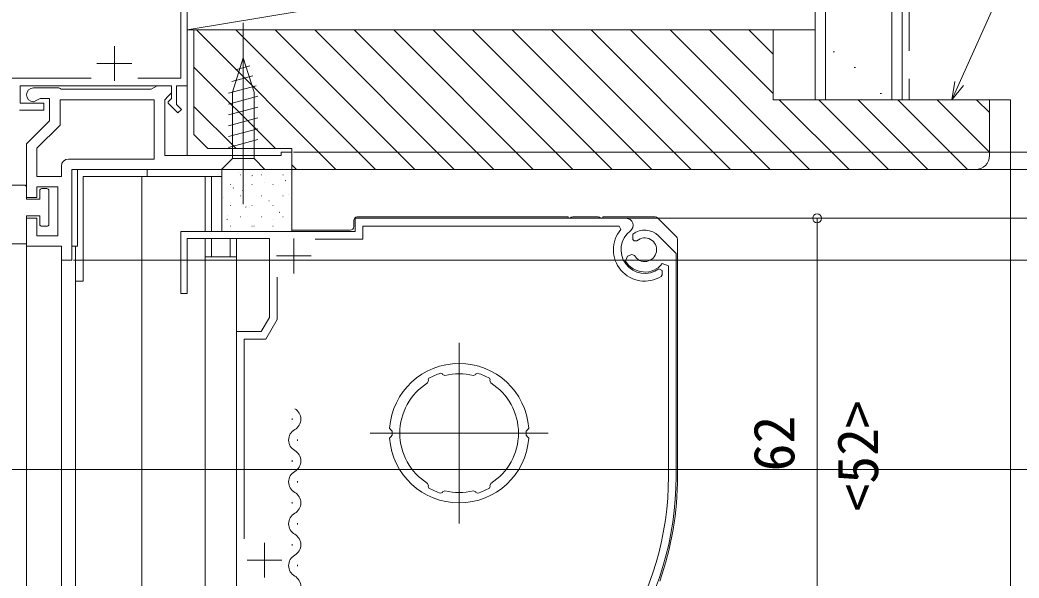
# Model space of a CAD drawing. Units: millimetres, scale not verified. Extents: x -1682 to -296, y -1188 to 1055.
# Drawn here: x -1288.5 to -1145.3, y 624 to 704 of the extents above; entities that cross this region are included whole.
import ezdxf
from ezdxf.enums import TextEntityAlignment as Align

# ---------------------------------------------------------------- set-up
doc = ezdxf.new("R2010")
doc.units = ezdxf.units.MM
doc.header["$LTSCALE"] = 4
doc.linetypes.add('CHAIN2', pattern=[12, 9, -1, 1, -1])
doc.linetypes.add('DASHED3', pattern=[4, 3, -1])
for name, color, linetype, lineweight in [('0-3_YKK_11', 7, 'Continuous', 9), ('0-5_YKK_12', 2, 'Continuous', 9), ('0-6_YKK_13', 4, 'Continuous', 9), ('0-8_YKK_D', 6, 'Continuous', 9), ('0-9_YSS_K', 3, 'Continuous', 9), ('0-A_YSS_KE', 3, 'Continuous', 9)]:
    doc.layers.add(name, color=color, linetype=linetype, lineweight=lineweight)
doc.styles.add('ＭＳ ゴシック', font='')
doc.styles.get('ＭＳ ゴシック').set_extended_font_data('MS Gothic')

msp = doc.modelspace()

# ---------------------------------------------------------------- linework, layer by layer
at = {"layer": '0-3_YKK_11'}
for p, q in [((-1264.544, 708.109), (-1264.544, 694.567)), ((-1265.444, 695.667), (-1265.444, 705.867)), ((-1274.944, 700.267), (-1274.944, 695.267)), ((-1277.444, 697.767), (-1272.444, 697.767)), ((-1292.644, 695.667), (-1278.28, 695.667)), ((-1288.444, 694.567), (-1288.444, 692.067)), ((-1266.744, 694.567), (-1288.444, 694.567)), ((-1271.607, 695.667), (-1265.444, 695.667)), ((-1268.811, 694.567), (-1269.244, 694.317)), ((-1266.744, 694.567), (-1268.811, 694.567)), ((-1266.744, 693.567), (-1266.744, 694.567)), ((-1266.744, 692.767), (-1266.744, 694.567)), ((-1266.044, 694.567), (-1266.044, 691.862)), ((-1264.544, 694.567), (-1266.044, 694.567)), ((-1282.917, 694.267), (-1286.544, 694.267)), ((-1282.744, 694.167), (-1282.917, 694.267)), ((-1282.57, 694.067), (-1282.744, 694.167)), ((-1269.677, 694.067), (-1282.57, 694.067)), ((-1269.244, 694.317), (-1269.677, 694.067)), ((-1267.744, 692.567), (-1267.243, 693.067)), ((-1267.243, 693.067), (-1266.744, 693.567)), ((-1288.444, 692.067), (-1285.044, 692.067)), ((-1286.544, 692.267), (-1286.477, 692.267)), ((-1286.477, 692.267), (-1286.044, 692.517)), ((-1286.044, 692.517), (-1285.611, 692.767)), ((-1285.611, 692.767), (-1284.244, 692.767)), ((-1285.044, 692.067), (-1285.044, 691.067)), ((-1284.244, 692.767), (-1284.244, 689.567)), ((-1282.744, 692.567), (-1282.744, 688.945)), ((-1269.244, 692.567), (-1282.744, 692.567)), ((-1269.244, 692.567), (-1282.744, 692.567)), ((-1269.244, 684.067), (-1269.244, 692.567)), ((-1267.744, 684.567), (-1267.744, 692.567)), ((-1267.244, 692.267), (-1266.944, 692.567)), ((-1267.244, 692.072), (-1267.244, 692.267)), ((-1265.841, 690.669), (-1267.244, 692.072)), ((-1266.944, 692.567), (-1266.744, 692.767)), ((-1266.044, 691.862), (-1265.346, 691.164)), ((-1285.044, 691.067), (-1288.544, 691.067)), ((-1265.346, 691.164), (-1265.841, 690.669)), ((-1284.244, 689.567), (-1287.544, 686.267)), ((-1282.744, 688.945), (-1286.044, 685.645)), ((-1287.544, 686.267), (-1287.544, 678.567)), ((-1286.044, 685.645), (-1286.044, 681.567)), ((-1251.044, 684.567), (-1267.744, 684.567)), ((-1251.044, 685.066), (-1251.044, 684.567)), ((-1249.544, 685.066), (-1251.044, 685.066)), ((-1249.544, 682.567), (-1249.544, 685.066)), ((-1282.544, 681.567), (-1282.544, 683.067)), ((-1281.544, 684.067), (-1269.244, 684.067)), ((-1286.044, 681.567), (-1282.544, 681.567)), ((-1281.044, 669.567), (-1281.044, 682.567)), ((-1281.044, 682.567), (-1249.544, 682.567)), ((-1281.044, 682.567), (-1249.544, 682.567)), ((-1286.044, 680.067), (-1283.044, 680.067)), ((-1286.044, 678.567), (-1286.044, 680.067)), ((-1283.044, 680.067), (-1283.044, 673.067)), ((-1287.544, 678.567), (-1286.044, 678.567)), ((-1287.544, 675.567), (-1287.544, 671.567)), ((-1286.044, 675.567), (-1287.544, 675.567)), ((-1286.044, 673.067), (-1286.044, 675.567)), ((-1240.443, 675.567), (-1240.443, 673.667)), ((-1201.61, 675.567), (-1240.443, 675.567)), ((-1240.443, 675.567), (-1240.443, 673.667)), ((-1201.61, 675.567), (-1240.443, 675.567)), ((-1239.343, 674.467), (-1202.608, 674.467)), ((-1239.343, 672.567), (-1239.343, 674.467)), ((-1239.343, 674.467), (-1202.608, 674.467)), ((-1239.343, 672.567), (-1239.343, 674.467)), ((-1202.608, 674.467), (-1202.379, 673.973)), ((-1202.608, 674.467), (-1202.379, 673.973)), ((-1283.044, 673.067), (-1286.044, 673.067)), ((-1265.443, 673.667), (-1265.443, 664.767)), ((-1240.443, 673.667), (-1265.443, 673.667)), ((-1265.443, 673.667), (-1265.443, 664.767)), ((-1240.443, 673.667), (-1265.443, 673.667)), ((-1200.663, 672.51), (-1200.646, 673.29)), ((-1196.963, 673.047), (-1194.443, 670.527)), ((-1287.544, 671.567), (-1282.544, 671.567)), ((-1282.544, 671.567), (-1282.544, 669.567)), ((-1264.543, 672.667), (-1252.743, 672.667)), ((-1264.543, 664.767), (-1264.543, 672.667)), ((-1264.543, 672.667), (-1252.743, 672.667)), ((-1264.543, 664.767), (-1264.543, 672.667)), ((-1252.743, 672.667), (-1252.743, 661.367)), ((-1252.743, 672.667), (-1252.743, 661.367)), ((-1249.243, 672.667), (-1249.243, 667.667)), ((-1249.243, 672.667), (-1249.243, 667.667)), ((-1246.186, 672.567), (-1239.343, 672.567)), ((-1246.186, 672.567), (-1239.343, 672.567)), ((-1200.458, 672.338), (-1200.663, 672.51)), ((-1200.067, 672.342), (-1200.458, 672.338)), ((-1251.743, 670.167), (-1246.743, 670.167)), ((-1251.743, 670.167), (-1246.743, 670.167)), ((-1201.696, 669.434), (-1201.437, 670.159)), ((-1201.437, 670.159), (-1200.801, 670.39)), ((-1200.801, 670.39), (-1200.436, 670.252)), ((-1194.443, 670.527), (-1194.443, 638.567)), ((-1282.544, 669.567), (-1281.044, 669.567)), ((-1195.543, 668.769), (-1196.435, 669.079)), ((-1195.543, 638.567), (-1195.543, 668.769)), ((-1196.443, 668.092), (-1196.922, 668.333)), ((-1196.443, 668.092), (-1196.922, 668.333)), ((-1196.586, 667.234), (-1196.443, 667.489)), ((-1196.586, 667.234), (-1196.443, 667.489)), ((-1196.443, 667.489), (-1196.443, 668.092)), ((-1196.443, 667.489), (-1196.443, 668.092)), ((-1251.643, 661.072), (-1251.643, 667.109)), ((-1251.643, 661.072), (-1251.643, 667.109)), ((-1265.443, 664.767), (-1264.543, 664.767)), ((-1265.443, 664.767), (-1264.543, 664.767)), ((-1252.743, 661.367), (-1253.898, 659.367)), ((-1252.743, 661.367), (-1253.898, 659.367)), ((-1253.263, 658.267), (-1251.643, 661.072)), ((-1253.263, 658.267), (-1251.643, 661.072)), ((-1257.443, 659.367), (-1257.443, 618.867)), ((-1253.898, 659.367), (-1257.443, 659.367)), ((-1257.443, 659.367), (-1257.443, 618.867)), ((-1253.898, 659.367), (-1257.443, 659.367)), ((-1256.343, 658.267), (-1253.263, 658.267)), ((-1256.343, 629.614), (-1256.343, 658.267)), ((-1256.343, 658.267), (-1253.263, 658.267)), ((-1256.343, 629.614), (-1256.343, 658.267)), ((-1227.951, 653.255), (-1228.194, 653.367)), ((-1227.925, 653.194), (-1227.951, 653.255)), ((-1227.577, 653.02), (-1227.925, 653.194)), ((-1223.161, 653.194), (-1223.509, 653.02)), ((-1223.135, 653.255), (-1223.161, 653.194)), ((-1222.892, 653.367), (-1223.135, 653.255)), ((-1229.95, 652.334), (-1230.067, 651.963)), ((-1229.889, 652.648), (-1229.976, 652.395)), ((-1229.976, 652.395), (-1229.95, 652.334)), ((-1221.11, 652.395), (-1221.198, 652.648)), ((-1221.136, 652.334), (-1221.11, 652.395)), ((-1221.02, 651.963), (-1221.136, 652.334)), ((-1235.328, 645.267), (-1235.518, 645.481)), ((-1235.139, 645.061), (-1235.328, 645.267)), ((-1235.328, 644.266), (-1235.139, 644.472)), ((-1215.758, 645.267), (-1215.948, 645.061)), ((-1215.758, 645.267), (-1215.948, 645.061)), ((-1215.948, 644.472), (-1215.758, 644.266)), ((-1215.569, 645.481), (-1215.758, 645.267)), ((-1235.518, 644.053), (-1235.328, 644.266)), ((-1215.758, 644.266), (-1215.569, 644.053)), ((-1230.067, 637.57), (-1229.95, 637.199)), ((-1229.95, 637.199), (-1229.976, 637.139)), ((-1229.976, 637.139), (-1229.889, 636.885)), ((-1221.198, 636.885), (-1221.11, 637.139)), ((-1221.136, 637.199), (-1221.02, 637.57)), ((-1221.11, 637.139), (-1221.136, 637.199)), ((-1228.194, 636.166), (-1227.951, 636.279)), ((-1227.951, 636.279), (-1227.925, 636.34)), ((-1227.925, 636.34), (-1227.577, 636.514)), ((-1223.509, 636.514), (-1223.161, 636.34)), ((-1223.161, 636.34), (-1223.135, 636.279)), ((-1223.135, 636.279), (-1222.892, 636.166)), ((-1253.443, 629.067), (-1253.443, 624.067)), ((-1253.443, 629.067), (-1253.443, 624.067)), ((-1255.943, 626.567), (-1250.943, 626.567)), ((-1255.943, 626.567), (-1250.943, 626.567))]:
    msp.add_line(p, q, dxfattribs=at)
for centre, radius, start, end in [((-1286.544, 693.267), 1, 90, 179.99998), ((-1286.544, 693.267), 1, 180, 269.99998), ((-1281.544, 683.067), 1, 90, 179.99998), ((-1201.61, 674.567), 1, 307.30176, 89.99998), ((-1201.61, 674.567), 1, 307.30176, 89.99998), ((-1198.943, 671.067), 4.5, 139.7718, 301.58815), ((-1198.943, 671.067), 4.5, 139.7718, 301.58815), ((-1198.943, 671.067), 3.4, 127.30179, 306.48373), ((-1198.943, 671.067), 3.4, 127.30179, 306.48373), ((-1198.943, 671.067), 2.8, 44.99998, 127.44414), ((-1198.943, 671.067), 1.7, 208.62695, 131.37308), ((-1198.943, 671.067), 3.2, 210.67194, 321.60831), ((-1225.543, 644.767), 10, 4.09602, 175.90396), ((-1225.543, 644.767), 9, 107.12991, 118.87004), ((-1225.543, 644.767), 8.5, 76.15413, 103.84586), ((-1225.543, 644.767), 9, 61.12993, 72.87007), ((-1225.543, 644.767), 8.5, 122.15411, 237.84587), ((-1225.543, 644.767), 8.5, 302.15411, 57.84587), ((-1225.543, 644.767), 9.6, 178.24271, 181.75728), ((-1225.543, 644.767), 9.6, 358.24271, 1.75728), ((-1225.543, 644.767), 10, 184.09602, 355.90396), ((-1239.443, 638.567), 43.9, 327.3728, 0), ((-1239.443, 638.567), 45, 326.59444, 359.99998), ((-1225.543, 644.767), 9, 241.12994, 252.87007), ((-1225.543, 644.767), 8.5, 256.15413, 283.84586), ((-1225.543, 644.767), 9, 287.12991, 298.87006)]:
    msp.add_arc(centre, radius, start, end, dxfattribs=at)
at = {"layer": '0-5_YKK_12'}
for p, q in [((-1264.544, 712.567), (-1264.544, 684.567)), ((-1280.244, 682.567), (-1280.244, 671.567)), ((-1279.443, 681.567), (-1279.443, 666.567)), ((-1279.443, 681.567), (-1259.544, 681.567)), ((-1271.009, 516.566), (-1271.009, 681.567)), ((-1270.248, 682.567), (-1270.248, 681.568)), ((-1261.943, 673.668), (-1261.943, 681.567)), ((-1261.043, 681.567), (-1261.043, 673.668)), ((-1287.543, 672.052), (-1287.543, 516.566)), ((-1280.244, 671.567), (-1281.044, 671.567)), ((-1280.544, 671.567), (-1280.544, 516.566)), ((-1261.943, 516.566), (-1261.943, 672.668)), ((-1261.043, 672.668), (-1261.043, 670.067)), ((-1258.343, 672.668), (-1258.343, 670.067)), ((-1282.544, 671.067), (-1282.543, 516.566)), ((-1261.943, 670.067), (-1257.443, 670.067)), ((-1280.536, 666.567), (-1279.443, 666.567)), ((-1249.488, 646.88), (-1249.488, 646.68)), ((-1248.728, 643.88), (-1248.728, 643.68)), ((-1249.488, 640.88), (-1249.488, 640.68)), ((-1248.728, 637.88), (-1248.728, 637.68)), ((-1249.488, 634.88), (-1249.488, 634.68)), ((-1248.728, 631.88), (-1248.728, 631.68)), ((-1249.488, 628.88), (-1249.488, 628.68)), ((-1248.728, 625.88), (-1248.728, 625.68))]:
    msp.add_line(p, q, dxfattribs=at)
at = {"layer": '0-5_YKK_12', "linetype": 'CHAIN2'}
for p, q in [((-1225.543, 631.83), (-1225.543, 657.703)), ((-1212.807, 644.767), (-1238.28, 644.767))]:
    msp.add_line(p, q, dxfattribs=at)
at = {"layer": '0-5_YKK_12'}
for centre, start, end in [((-1249.947, 646.78), 299.20253, 60.79745), ((-1248.27, 643.78), 119.20253, 240.79745), ((-1249.947, 640.78), 299.20253, 60.79745), ((-1248.27, 637.78), 119.20253, 240.79745), ((-1249.947, 634.78), 299.20253, 60.79745), ((-1248.27, 631.78), 119.20253, 240.79745), ((-1249.947, 628.78), 299.20253, 60.79745), ((-1248.27, 625.78), 119.20253, 240.79745), ((-1249.947, 622.78), 299.20253, 60.79745)]:
    msp.add_arc(centre, 1.718, start, end, dxfattribs=at)
at = {"layer": '0-6_YKK_13', "linetype": 'CHAIN2'}
msp.add_line((-1256.479, 677.574), (-1256.479, 703.574), dxfattribs=at)
msp.add_line((-1256.479, 677.574), (-1256.479, 703.574), dxfattribs=at)
at = {"layer": '0-6_YKK_13'}
for p, q in [((-1256.479, 698.574), (-1258.029, 693.657)), ((-1256.479, 698.574), (-1258.029, 693.657)), ((-1255.541, 697.427), (-1257.59, 696.877)), ((-1255.541, 697.427), (-1257.59, 696.877)), ((-1256.479, 698.574), (-1254.929, 693.657)), ((-1256.479, 698.574), (-1254.929, 693.657)), ((-1255.089, 695.994), (-1258.125, 695.181)), ((-1255.089, 695.994), (-1258.125, 695.181)), ((-1254.637, 694.563), (-1258.579, 693.507)), ((-1254.637, 694.563), (-1258.579, 693.507)), ((-1254.379, 693.079), (-1258.579, 691.954)), ((-1254.379, 693.079), (-1258.579, 691.954)), ((-1258.029, 693.657), (-1258.029, 684.123)), ((-1258.029, 693.657), (-1258.029, 684.123)), ((-1254.929, 684.123), (-1254.929, 693.657)), ((-1254.929, 684.123), (-1254.929, 693.657)), ((-1254.379, 691.526), (-1258.579, 690.401)), ((-1254.379, 691.526), (-1258.579, 690.401)), ((-1254.379, 689.973), (-1258.579, 688.848)), ((-1254.379, 689.973), (-1258.579, 688.848)), ((-1254.379, 688.42), (-1258.579, 687.295)), ((-1254.379, 688.42), (-1258.579, 687.295)), ((-1254.379, 686.867), (-1258.579, 685.742)), ((-1254.379, 686.867), (-1258.579, 685.742)), ((-1259.579, 682.573), (-1258.029, 684.123)), ((-1259.579, 682.573), (-1258.029, 684.123)), ((-1258.029, 684.123), (-1254.929, 684.123)), ((-1258.029, 684.123), (-1254.929, 684.123)), ((-1253.379, 682.573), (-1254.929, 684.123)), ((-1253.379, 682.573), (-1254.929, 684.123)), ((-1260.591, 682.565), (-1207.191, 682.565)), ((-1259.579, 682.573), (-1253.379, 682.573)), ((-1259.579, 682.573), (-1253.379, 682.573)), ((-1259.544, 682.567), (-1259.544, 673.667)), ((-1249.544, 682.567), (-1259.544, 682.567)), ((-1257.168, 682.195), (-1257.158, 682.198)), ((-1256.892, 681.779), (-1256.842, 681.779)), ((-1255.259, 681.658), (-1255.176, 681.713)), ((-1253.852, 681.779), (-1253.802, 681.779)), ((-1250.812, 681.779), (-1250.762, 681.779)), ((-1250.658, 681.659), (-1250.649, 681.662)), ((-1249.544, 673.667), (-1249.544, 682.567)), ((-1287.844, 680.321), (-1289.744, 680.321)), ((-1258.317, 680.404), (-1258.267, 680.404)), ((-1255.277, 680.404), (-1255.227, 680.404)), ((-1253.449, 680.671), (-1253.439, 680.674)), ((-1252.237, 680.404), (-1252.187, 680.404)), ((-1250.456, 680.919), (-1250.373, 680.974)), ((-1287.544, 680.021), (-1287.544, 678.322)), ((-1285.644, 679.521), (-1285.644, 678.322)), ((-1285.344, 679.821), (-1284.644, 679.821)), ((-1284.344, 679.521), (-1284.344, 674.721)), ((-1257.948, 679.878), (-1257.865, 679.933)), ((-1256.892, 678.789), (-1256.842, 678.789)), ((-1256.569, 679.566), (-1256.559, 679.569)), ((-1253.852, 678.789), (-1253.802, 678.789)), ((-1250.812, 678.789), (-1250.762, 678.789)), ((-1250.06, 679.03), (-1250.05, 679.033)), ((-1285.644, 678.322), (-1287.544, 678.322)), ((-1259.312, 678.594), (-1259.302, 678.598)), ((-1258.317, 677.414), (-1258.267, 677.414)), ((-1255.277, 677.414), (-1255.227, 677.414)), ((-1252.803, 678.059), (-1252.793, 678.062)), ((-1252.237, 677.414), (-1252.187, 677.414)), ((-1287.544, 675.921), (-1287.544, 671.921)), ((-1287.544, 675.921), (-1285.644, 675.921)), ((-1285.644, 675.921), (-1285.644, 674.721)), ((-1258.713, 675.965), (-1258.704, 675.969)), ((-1256.892, 675.799), (-1256.842, 675.799)), ((-1256.144, 677.155), (-1256.06, 677.21)), ((-1255.593, 677.07), (-1255.583, 677.074)), ((-1253.852, 675.799), (-1253.802, 675.799)), ((-1251.341, 676.416), (-1251.258, 676.471)), ((-1250.812, 675.799), (-1250.762, 675.799)), ((-1287.544, 675.522), (-1287.544, 671.921)), ((-1284.644, 674.421), (-1285.344, 674.421)), ((-1258.833, 675.375), (-1258.749, 675.43)), ((-1258.317, 674.424), (-1258.267, 674.424)), ((-1255.277, 674.424), (-1255.227, 674.424)), ((-1254.947, 674.458), (-1254.937, 674.462)), ((-1252.237, 674.424), (-1252.187, 674.424)), ((-1252.204, 675.43), (-1252.194, 675.433)), ((-1240.643, 674.367), (-1240.643, 675.267)), ((-1240.143, 675.767), (-1209.943, 675.767)), ((-1209.943, 675.767), (-1209.943, 675.567)), ((-1205.643, 675.767), (-1209.243, 675.767)), ((-1204.943, 675.767), (-1204.943, 675.567)), ((-1197.097, 675.621), (-1194.39, 672.914)), ((-1259.544, 673.667), (-1249.544, 673.667)), ((-1249.544, 673.867), (-1241.143, 673.867)), ((-1287.544, 671.921), (-1290.242, 671.921)), ((-1257.443, 650.267), (-1257.443, 672.667)), ((-1194.243, 672.56), (-1194.243, 638.567)), ((-1257.443, 643.067), (-1257.443, 640.467))]:
    msp.add_line(p, q, dxfattribs=at)
for points in [[(-1204.943, 675.767), (-1199.843, 675.767), (-1197.45, 675.767)], [(-1257.443, 649.067), (-1257.443, 646.467), (-1257.443, 643.067)], [(-1255.401, 618.067), (-1257.443, 618.067), (-1257.443, 639.267)]]:
    msp.add_lwpolyline(points, dxfattribs=at)
for centre, radius, start, end in [((-1287.844, 680.021), 0.3, 0, 90), ((-1285.344, 679.521), 0.3, 90, 180), ((-1284.644, 679.521), 0.3, 0, 90), ((-1285.344, 674.721), 0.3, 180, 270), ((-1284.644, 674.721), 0.3, 270, 0), ((-1241.143, 674.367), 0.5, 270, 0), ((-1240.143, 675.267), 0.5, 90, 180), ((-1209.243, 675.267), 0.5, 90, 143.1301), ((-1205.643, 675.267), 0.5, 36.86989, 90), ((-1197.45, 675.267), 0.5, 45, 90), ((-1194.743, 672.56), 0.5, 0, 45), ((-1256.943, 649.067), 0.5, 179.98494, 180), ((-1256.943, 640.467), 0.5, 180, 180.01505), ((-1239.443, 638.567), 45.2, 340.62059, 0)]:
    msp.add_arc(centre, radius, start, end, dxfattribs=at)
at = {"layer": '0-8_YKK_D'}
for p, q in [((-1153.9, 694.888), (-1131.429, 744.941)), ((-1154.944, 692.561), (-1154.523, 695.168)), ((-1154.944, 692.561), (-1153.9, 694.888)), ((-1153.277, 694.608), (-1154.944, 692.561)), ((-1249.294, 685.066), (-1065.51, 685.066)), ((-1249.044, 682.567), (-1065.51, 682.567)), ((-1249.015, 682.564), (-1065.51, 682.564)), ((-1248.829, 682.567), (-1025.51, 682.567)), ((-1248.813, 682.567), (-1025.51, 682.567)), ((-1248.544, 682.567), (-1125.51, 682.567)), ((-1219.877, 675.567), (-1125.51, 675.567)), ((-1218.877, 675.567), (-1125.51, 675.567)), ((-1189.043, 675.567), (-1173.243, 675.567)), ((-1174.243, 613.567), (-1174.243, 675.567)), ((-1280.794, 669.567), (-1085.51, 669.567)), ((-1280.515, 669.564), (-1065.51, 669.564)), ((-1280.515, 669.564), (-1065.51, 669.564)), ((-1293.996, 639.564), (-1065.51, 639.564))]:
    msp.add_line(p, q, dxfattribs=at)
msp.add_circle((-1174.243, 675.567), 0.637, dxfattribs=at)
at = {"layer": '0-9_YSS_K'}
for p, q in [((-1173.044, 692.565), (-1173.044, 807.567)), ((-1163.544, 692.565), (-1163.544, 807.567)), ((-1264.544, 702.567), (-1264.544, 717.567)), ((-1174.544, 717.567), (-1264.544, 702.567)), ((-1174.544, 717.567), (-1174.544, 702.567)), ((-1174.544, 702.567), (-1264.544, 702.567)), ((-1263.208, 702.567), (-1243.208, 682.567)), ((-1257.551, 702.567), (-1237.551, 682.567)), ((-1251.894, 702.567), (-1231.894, 682.567)), ((-1246.237, 702.567), (-1226.237, 682.567)), ((-1240.581, 702.567), (-1220.581, 682.567)), ((-1234.924, 702.567), (-1214.924, 682.567)), ((-1229.267, 702.567), (-1209.267, 682.567)), ((-1223.61, 702.567), (-1203.61, 682.567)), ((-1217.953, 702.567), (-1197.953, 682.567)), ((-1212.296, 702.567), (-1192.296, 682.567)), ((-1206.639, 702.567), (-1186.639, 682.567)), ((-1200.983, 702.567), (-1180.983, 682.567)), ((-1195.326, 702.567), (-1175.326, 682.567)), ((-1189.669, 702.567), (-1180.544, 693.442)), ((-1184.012, 702.567), (-1180.544, 699.099)), ((-1171.932, 699.415), (-1171.732, 699.415)), ((-1263.544, 697.246), (-1251.865, 685.567)), ((-1168.949, 697.193), (-1168.749, 697.193)), ((-1165.219, 693.463), (-1165.019, 693.463)), ((-1263.544, 691.589), (-1257.522, 685.567)), ((-1179.669, 692.567), (-1169.669, 682.567)), ((-1174.012, 692.567), (-1164.012, 682.567)), ((-1168.355, 692.567), (-1158.355, 682.567)), ((-1162.698, 692.567), (-1152.698, 682.567)), ((-1157.041, 692.567), (-1149.544, 685.069)), ((-1153.472, 692.565), (-1146.538, 692.565)), ((-1151.385, 692.567), (-1149.544, 690.726)), ((-1146.538, 516.566), (-1146.538, 692.565)), ((-1249.544, 683.246), (-1248.865, 682.567))]:
    msp.add_line(p, q, dxfattribs=at)
at = {"layer": '0-9_YSS_K', "linetype": 'DASHED3'}
msp.add_line((-1161.044, 807.567), (-1161.044, 692.565), dxfattribs=at)
at = {"layer": '0-A_YSS_KE'}
for p, q in [((-1174.544, 807.567), (-1174.544, 692.565)), ((-1162.044, 807.567), (-1162.044, 692.565)), ((-1263.544, 702.567), (-1263.544, 687.567)), ((-1180.544, 702.567), (-1263.544, 702.567)), ((-1180.544, 692.567), (-1180.544, 702.567)), ((-1149.544, 692.567), (-1180.544, 692.567)), ((-1162.044, 692.565), (-1174.544, 692.565)), ((-1149.544, 684.567), (-1149.544, 692.567)), ((-1263.544, 687.567), (-1261.544, 685.567)), ((-1261.544, 685.567), (-1249.544, 685.567)), ((-1249.544, 685.567), (-1249.544, 682.567)), ((-1249.544, 682.567), (-1151.544, 682.567))]:
    msp.add_line(p, q, dxfattribs=at)
msp.add_arc((-1151.544, 684.567), 2, 270, 359.99998, dxfattribs=at)

# ---------------------------------------------------------------- texts
at = {"layer": '0-8_YKK_D', "color": 4, "style": 'ＭＳ ゴシック'}
for s, p in [('<52>', (-1163.743, 633.527)), ('62', (-1175.743, 639.287))]:
    msp.add_text(s, height=5.865, rotation=90, dxfattribs=at).set_placement(p, align=Align.BOTTOM_LEFT)

doc.saveas('drawing.dxf')
